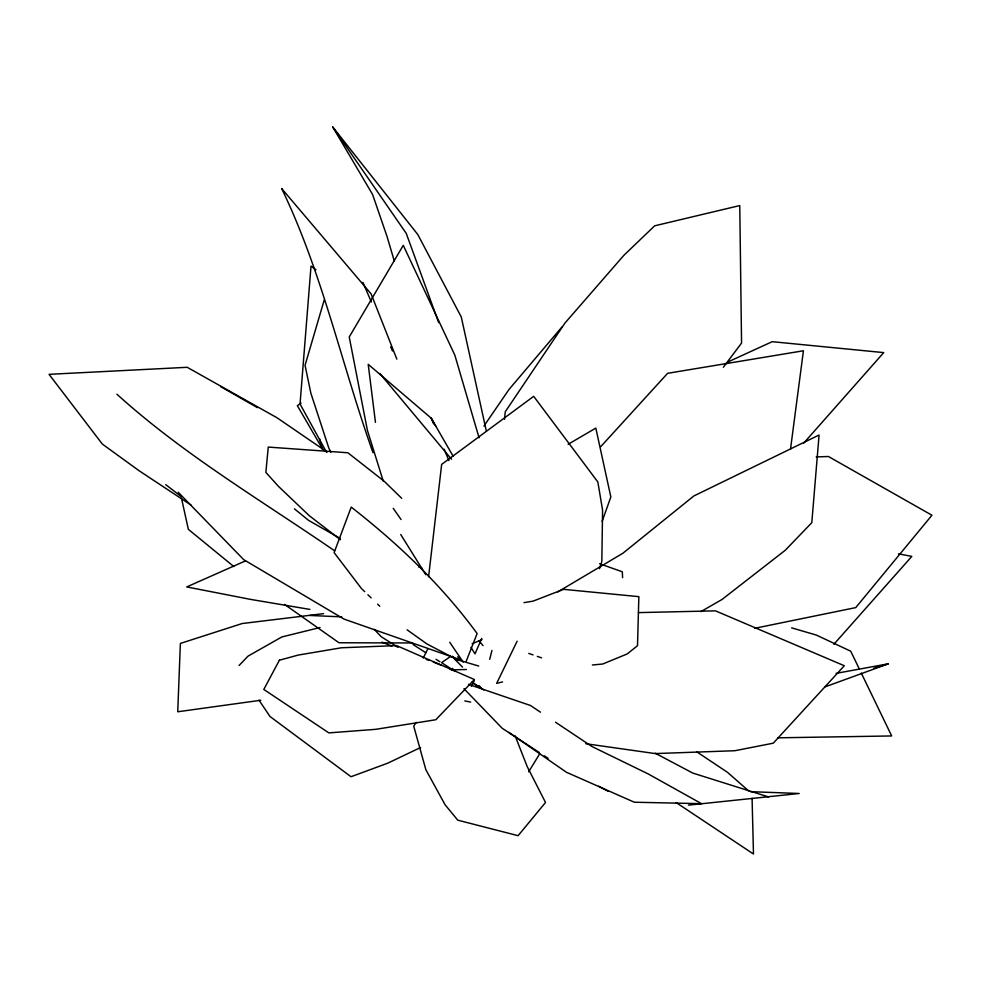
<?xml version="1.0" encoding="UTF-8"?>
<svg xmlns="http://www.w3.org/2000/svg" width="981" height="981" viewBox="0 0 981 981"><rect width="100%" height="100%" fill="white"/><g stroke="black" fill="none" stroke-linecap="round" stroke-linejoin="round"><path stroke-width="1.47" d="M504.492 419.316L505.276 411.738L564.933 323.08L623.953 255.244L654.658 225.826L739.76 205.569L741.562 343.068L723.34 367.262M428.599 576.718L441.658 464.381L533.689 396.336L597.846 481.99L602.579 510.132L601.831 561.414L599.514 568.649M790.478 449.347L803.427 350.769L667.632 373.307L600.85 446.539M489.715 659.33L491.947 650.44M324.184 300.1L305.054 365.3L310.867 393.209L328.843 448.145L330.867 452.192M602.138 521.352L610.844 496.975L595.823 428.096L568.134 444.283M466.245 661.182L477.134 633.542C441.781 585.265 398.274 543.83 351.223 507.103L334.116 552.61L361.425 588.502L364.674 591.629M481.72 638.41L475.012 653.861L470.978 647.374M517.122 641.218L496.656 683.389L502.566 681.905M423.228 658.043L427.949 648.564M471.358 686.406L474.154 680.973M528.673 771.802L539.697 753.825M416.152 722.335L413.737 726.234L425.864 769.705L445.08 804.763L457.759 820.165L518.091 835.689L545.522 802.483L527.177 766.529L515.135 735.848M483.94 426.061L508.992 389.482L561.868 327.114M803.647 443.216L883.722 352.608L772.194 341.682L730.232 360.91L725.045 364.11M833.862 644.296L911.827 556.399L898.437 553.836M239.082 665.486L248.058 656.117L281.829 636.963L320.051 627.509M450.389 656.583L441.597 662.665L454.362 670.918M301.106 403.142L297.341 405.656L322.577 449.065M557.735 591.935L622.849 553.272L693.861 495.957L819.074 435.024L811.802 522.677L785.376 550.169L722.065 599.44L700.839 611.654M420.591 747.522L387.728 763.181L351.026 776.731L269.996 716.498L259.021 700.189M245.557 560.85L186.733 586.932L250.56 599.391L309.873 609.409M472.106 643.781L481.965 639.612M825.229 686.81L888.332 663.806L836.119 673.358M873.85 668.257L888.332 663.806M754.659 628.306L855.751 607.607L931.95 515.233L828.418 456.508L816.167 456.925M449.936 669.079L452.915 668.49M524.013 602.641L533.051 601.145L563.572 589.336L638.852 596.656L637.503 645.706L627.239 653.922L602.751 664.014L592.377 664.995M260.836 700.25L177.733 711.777L180.381 643.438L242.16 623.536L323.522 613.652M688.441 805.131L799.172 793.494L750.379 791.655M451.199 669.888L466.392 669.496M638.398 612.61L715.48 610.856L844.31 665.743L773.261 743.181L734.83 750.723L655.247 753.58L585.78 743.721M777.675 737.822L891.68 735.946L861.293 673.076M412.032 642.972L338.985 642.751L284.564 604.431M309.91 615.467L341.756 616.865M464.786 700.925L470.647 702.089M418.728 566.908L421.671 567.705M791.63 627.852L816.388 635.087L850.723 651.212L859.319 668.981M478.728 666.038L455.625 659.244L452.486 656.228M768.589 796.952L692.782 773.077L655.234 753.212M468.44 684.333L530.463 705.486L540.494 712.181M528.759 653.42L533.039 654.903M537.306 656.387L541.586 657.871M457.673 656.816L460.947 660.005L344.024 619.097L243.668 559.624L178.248 492.278M599.55 563.719L622.297 571.776L622.604 577.65M381.867 642.163L391.86 646.038M426.134 659.33L428.991 660.434M433.283 662.101L441.842 665.425M508.894 732.402L566.454 772.28L634.351 802.225L701.525 803.672L648.233 773.948L591.862 746.48L555.528 722.224M458.201 658.643L460.947 660.005M458.544 660.483L426.809 643.879L407.09 629.802M598.618 786.222L608.012 791.213M220.566 386.551L257.402 407.642M340.223 538.459L308.574 520.371L294.447 508.845M398.041 647.374L381.376 636.816L374.117 629.299M413.038 644.517L425.828 652.733M436.067 659.318L439.905 661.783M471.886 682.335L480.849 688.098L479.169 685.621M475.981 684.959L480.849 688.098M472.241 682.482L483.731 689.913M539.158 752.439L502.211 728.282L463.964 688.699M544.259 755.775L548.072 758.264M191.221 505.19L139.02 470.684L102.318 444.05L49.05 374.337L187.199 367.299L277.034 417.783L327.114 452.057M676.179 802.593L753.482 854.022L752.084 798.338M696.915 751.924L727.473 772.317L748.626 790.894M334.607 550.795C260.946 500.151 183.398 454.473 116.911 394.215M315.931 269.738L311.014 266.084L300.039 404.025L326.452 452.118M165.728 484.639L181.399 496.705M340.419 539.685L309.211 515.65L278.334 486.245L265.851 472.388L268.267 447.078L347.875 452.768L384.221 481.279L401.707 498.311M453.197 456.337L431.235 418.188L368.206 364.319L375.453 422.308M233.772 566.528L188.352 529.335L181.497 498.238M367.912 594.756L371.149 597.895M377.636 604.149L379.806 606.233M453.945 658.447L462.529 667.092M379.782 373.454L451.481 459.194M479.12 640.924L483.032 645.633M394.35 261.191L386.968 236.286L372.572 194.446L332.743 126.978L417.796 234.533L461.278 316.986L486.208 430.524M393.234 508.317L401.057 519.513M332.743 126.978L406.257 233.417L438.666 322.59M449.752 642.31L463.191 662.114M400.726 534.486L425.754 574.707M435.687 426.061L431.235 418.188L433.59 423.841M362.896 282.381L371.345 301.989M390.659 346.808L392.461 351.002M444.172 449.249L448.881 460.543M396.839 359.12L371.112 293.92L281.645 188.524C322.308 272.718 341.768 364.932 373.013 452.695M383.277 481.18L367.434 430.463L349.236 336.974L403.265 245.336L454.816 355.085L479.071 437.796M319.573 438.814L322.246 449.09M279.401 660.213L263.803 689.435L328.856 732.893L375.748 729.324L435.809 719.747L474.399 679.539L396.582 645.596L341.449 647.779L298.236 655.075L279.401 660.213"/></g></svg>
